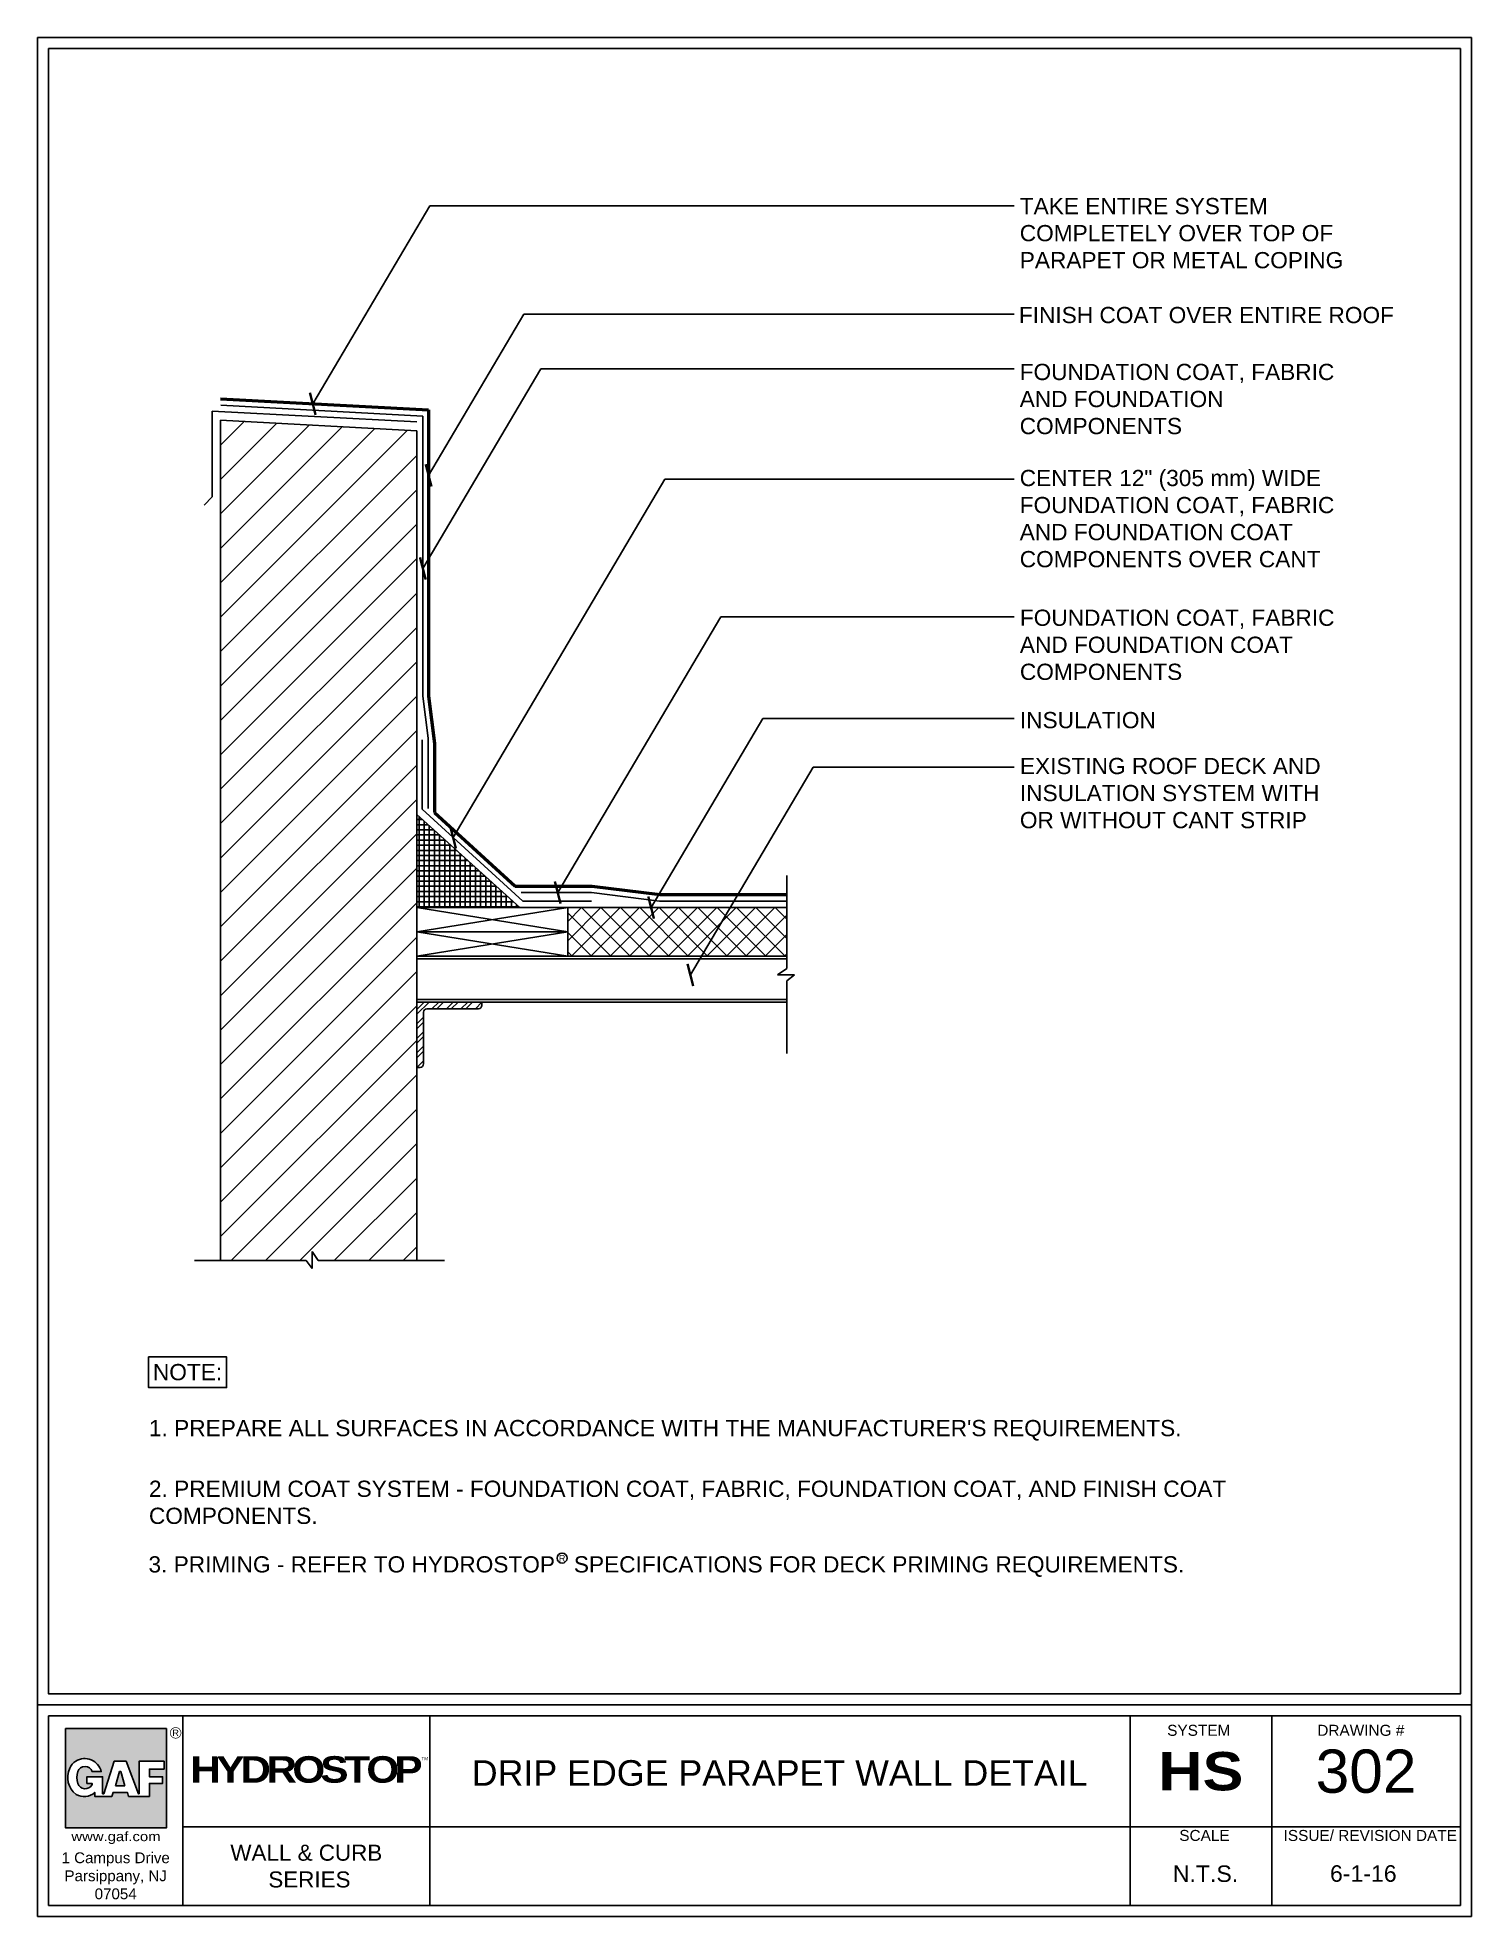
# Model space of a CAD drawing. Header units: inches. Extents: x 14.5 to 80.8, y 24.5 to 111.4.
import ezdxf
from ezdxf.enums import TextEntityAlignment as Align

# ---------------------------------------------------------------- set-up
doc = ezdxf.new("R2010")
doc.units = ezdxf.units.IN
doc.header["$MEASUREMENT"] = 0
doc.styles.add('ARCHQUIK', font='Archquik.shx', dxfattribs={"height": 0.1})
doc.styles.add('ARIAL', font='arial.ttf')
doc.styles.add('FONT', font='arial.ttf', dxfattribs={"height": 0.75})
doc.dimstyles.new('dIM-STYLE', dxfattribs={"dimtxt": 0.75, "dimasz": 0.75, "dimexe": 0.18, "dimexo": 0.0625, "dimgap": 0.09, "dimtad": 0, "dimtih": 1, "dimtoh": 1, "dimdec": 4, "dimzin": 0, "dimdsep": 46, "dimlunit": 4, "dimtxsty": 'FONT', "dimblk": 'ARCHTICK', "dimcen": 0, "dimclrd": 3, "dimclre": 3, "dimclrt": 256, "dimadec": 0, "dimazin": 0, "dimtfac": 1, "dimtdec": 4, "dimtofl": 0, "dimtmove": 0, "dimatfit": 3, "dimldrblk": 'ARCHTICK', "dimfxl": 1, "dimfrac": 2, "dimtolj": 1, "dimtzin": 0, "dimlwd": -1, "dimlwe": -1, "dimarcsym": 0})

# ---------------------------------------------------------------- blocks, each defined once
blk = doc.blocks.new('GAF_LOGO')
h = blk.add_hatch(color=242)
h.paths.add_polyline_path([(0.9999999843750018, 0.999999984375), (-0.01802111514781046, 0.999999984375), (-0.01802111514781046, -0.002743970513160665), (0.9999999843750018, -0.002743970513160499), (0.9999999843750018, 0.6710526210937502)])
edge = h.paths.add_edge_path(flags=16)
edge.add_line((0.3421052578125003, 0.5657894648437503), (0.2499999960937487, 0.5657894648437503))
edge.add_arc((0.1776315761718745, 0.542763149414063), 0.075943396054273, 17.65012421993013, 162.3498757800698)
edge.add_arc((0.2913533789062498, 0.5065789394531254), 0.1952830184252751, 162.3498757800698, 197.65012421993)
edge.add_arc((0.1804031326795207, 0.4712765883809845), 0.07885186654145789, 197.65012421993, 331.9610179646004)
edge.add_line((0.2499999960937487, 0.4342105195312511), (0.2499999960937487, 0.4473684140625002))
edge.add_line((0.2499999960937487, 0.4473684140625002), (0.1973684179687503, 0.4473684140625003))
edge.add_line((0.1973684179687503, 0.4473684140625003), (0.1973684179687503, 0.5131578867187501))
edge.add_line((0.1973684179687503, 0.5131578867187501), (0.3552631523437491, 0.5131578867187501))
edge.add_line((0.3552631523437491, 0.5131578867187501), (0.3552631523437491, 0.3421052578125003))
edge.add_line((0.3552631523437491, 0.3421052578125003), (0.3672600561810685, 0.3421052578125003))
edge.add_line((0.3672600561810685, 0.3421052578125003), (0.473684203125, 0.6710526210937502))
edge.add_line((0.473684203125, 0.6710526210937502), (0.5921052539062508, 0.6710526210937502))
edge.add_line((0.5921052539062508, 0.6710526210937502), (0.7168783917025898, 0.3421052578125004))
edge.add_line((0.7168783917025898, 0.3421052578125004), (0.7236841992187522, 0.3421052578125004))
edge.add_line((0.7236841992187522, 0.3421052578125004), (0.7236841992187522, 0.6710526210937502))
edge.add_line((0.7236841992187522, 0.6710526210937502), (0.9757096308521137, 0.6710526210937502))
edge.add_line((0.9757096308521137, 0.6710526210937502), (0.9757096308521139, 0.5921052539062504))
edge.add_line((0.9757096308521139, 0.5921052539062504), (0.828947355468749, 0.5921052539062504))
edge.add_line((0.828947355468749, 0.5921052539062504), (0.828947355468749, 0.5131578867187501))
edge.add_line((0.828947355468749, 0.5131578867187501), (0.9619798181352781, 0.5131578867187501))
edge.add_line((0.9619798181352781, 0.5131578867187501), (0.9619798181352782, 0.4473684140625002))
edge.add_line((0.9619798181352782, 0.4473684140625002), (0.8289473554687489, 0.4473684140625003))
edge.add_line((0.8289473554687489, 0.4473684140625003), (0.828947355468749, 0.3157894687500002))
edge.add_line((0.828947355468749, 0.3157894687500002), (0.6184210429687518, 0.3157894687500003))
edge.add_line((0.6184210429687518, 0.3157894687500003), (0.6052631484375013, 0.35526315234375))
edge.add_line((0.6052631484375013, 0.35526315234375), (0.4605263085937495, 0.3552631523437498))
edge.add_line((0.4605263085937495, 0.3552631523437498), (0.4473684140624989, 0.3157894687500002))
edge.add_line((0.4473684140624989, 0.3157894687500002), (0.2763157851562497, 0.3157894687500002))
edge.add_line((0.2763157851562497, 0.3157894687500002), (0.2763157851562497, 0.3552631523437499))
edge.add_arc((0.1671059236527185, 0.4777867589039027), 0.1641305212753787, 240.8042829104425, 311.71180968469173, ccw=False)
edge.add_arc((0.2222038028843561, 0.5072653279140215), 0.2193476823067968, 155.1482085443663, 231.9615675140741, ccw=False)
edge.add_arc((0.1895668580481229, 0.5197191371257442), 0.1845148081401703, 124.71226100437019, 154.3980145931274, ccw=False)
edge.add_arc((0.1751212575285651, 0.5254602239943656), 0.171785051789476, 13.577812998885406, 121.84091426695329, ccw=False)
h.paths.add_polyline_path([(0.5263157812499983, 0.5657894648437498), (0.5394736757812488, 0.5657894648437498), (0.5789473593750003, 0.421052625), (0.4868420976562504, 0.421052625)], flags=0)
at = {"color": 242}
for p, q in [((0.9757096308521138, 0.6710526210937502), (0.9757096308521138, 0.5921052539062504)), ((0.5263157812499983, 0.5657894648437498), (0.4868420976562504, 0.421052625)), ((0.4868420976562504, 0.421052625), (0.5789473593750003, 0.421052625)), ((0.5394736757812488, 0.5657894648437498), (0.5263157812499983, 0.5657894648437498)), ((0.5789473593750003, 0.421052625), (0.5394736757812488, 0.5657894648437498))]:
    blk.add_line(p, q, dxfattribs=at)
for points in [[(0.9999999843750018, 0.6710526210937502), (0.9999999843750019, -0.00274397051316061), (-0.01802111514781046, -0.00274397051316061), (-0.01802111514781046, 0.999999984375), (0.9999999843750018, 0.999999984375), (0.9999999843750018, 0.6710526210937502)], [(0.9757096308521138, 0.6710526210937502), (0.7236841992187522, 0.6710526210937502), (0.7236841992187522, 0.3421052578125003), (0.7168783917025898, 0.3421052578125003), (0.5921052539062508, 0.6710526210937502), (0.4736842031249999, 0.6710526210937502), (0.5921052539062508, 0.6710526210937502)]]:
    blk.add_lwpolyline(points, dxfattribs=at)
at = {"const_width": 0.006578947265625}
blk.add_lwpolyline([(1.146718681227561, 0.9569249246062017, 0.9999999999999999), (1.038984530952376, 0.9569249246062017, 0.9999999999999999)], format="xyb", close=True, dxfattribs=at)
at = {"color": 242}
for points in [[(0.4736842031249999, 0.6710526210937502), (0.3672600561810686, 0.3421052578125003), (0.3552631523437491, 0.3421052578125003), (0.3552631523437491, 0.5131578867187501), (0.1973684179687503, 0.5131578867187501), (0.1973684179687503, 0.4473684140625003), (0.2499999960937487, 0.4473684140625003), (0.2499999960937487, 0.4342105195312511, -0.6638381309650001), (0.1052631562500004, 0.4473684140625003, -0.1552561087471992), (0.1052631562500004, 0.5657894648437503, -0.7312178527831996), (0.2499999960937487, 0.5657894648437503), (0.3421052578125003, 0.5657894648437503, 0.5109723306082545), (0.08449389586529144, 0.6713944055155814, 0.1302578243974809), (0.02316816522774692, 0.599451122242597, 0.172358814401925)], [(0.08704397350846876, 0.3345076182265967, 0.3196577466454945), (0.2763157851562497, 0.3552631523437499), (0.2763157851562497, 0.3157894687500002), (0.4473684140624989, 0.3157894687500002), (0.4605263085937494, 0.3552631523437499), (0.6052631484375013, 0.3552631523437499), (0.6184210429687518, 0.3157894687500002), (0.828947355468749, 0.3157894687500002), (0.828947355468749, 0.4473684140625003), (0.9619798181352781, 0.4473684140625003), (0.9619798181352781, 0.5131578867187501), (0.828947355468749, 0.5131578867187501), (0.828947355468749, 0.5921052539062504), (0.9757096308521139, 0.5921052539062504)]]:
    blk.add_lwpolyline(points, format="xyb", dxfattribs=at)
blk.add_arc((0.222203802884356, 0.5072653279140215), 0.2193476823067967, 155.1482085443668, 231.9615675140741, dxfattribs=at)
at = {"style": 'ARIAL'}
blk.add_text('R', height=0.06578947265625, dxfattribs=at).set_placement((1.092851606089969, 0.956924924606203), align=Align.MIDDLE)
at = {"style": 'ARIAL', "width": 1.133105524367421}
blk.add_text('www.gaf.com', height=0.09481817704846432, dxfattribs=at).set_placement((0.03995709321242522, -0.1363967728893486), (0.9407297751728345, -0.1363967728893486), align=Align.FIT)
blk = doc.blocks.new('HydroStop')
at = {"color": 174, "linetype": 'Continuous', "style": 'ARIAL'}
blk.add_text('TM', height=0.07930227829834807, dxfattribs=at).set_placement((6.460029172047104, 0.5633620407934359))
at = {"lineweight": -2, "insert": (0.9349556855740957, 0.6638381548218604), "char_height": 0.633319658458992, "width": 5.94393791725881, "attachment_point": 1, "style": 'ARCHQUIK'}
blk.add_mtext('{\\fArial Black|b0|i0|c0|p34;\\T0.85;\\C154;HYDRO\\C132;STOP}', dxfattribs=at)

msp = doc.modelspace()

# ---------------------------------------------------------------- hatches: boundary and pattern name
h = msp.add_hatch()
h.set_pattern_fill('ANSI31', color=256, scale=9)
h.set_pattern_definition([(45, (-2.190129571172974, -4.197579619628982), (-0.795495128834866, 0.7954951288348661), [])])
h.paths.add_polyline_path([(32.02780652644201, 93.20867797624133), (22.95564198635044, 93.69270032125796), (22.95564198635044, 54.84349689479319), (26.9062228989464, 54.84349689479319), (27.18728721909664, 54.46874446792621), (27.18728721909664, 55.26509337501855), (27.46835153924688, 54.84349689479319), (32.02780652644201, 54.84349689479319)])
h = msp.add_hatch()
h.set_pattern_fill('NET', color=256, scale=1.8984375)
h.set_pattern_definition([(0, (-4.650416044161709, -23.25059000024593), (0, 0.2373046875), []), (90, (-4.650416044161709, -23.25059000024593), (-0.2373046875, 1.453072129847689e-17), [])])
h.paths.add_polyline_path([(32.02780652644201, 75.47036356485069), (32.02780652644201, 71.16071065588034), (36.7903181575632, 71.16071065588034)])
h = msp.add_hatch()
h.set_pattern_fill('ANSI37', color=256, scale=5.0625)
h.set_pattern_definition([(45, (-4.650416044161709, -23.25059000024593), (-0.4474660099696121, 0.4474660099696122), []), (135, (-4.650416044161709, -23.25059000024593), (-0.4474660099696122, -0.4474660099696121), [])])
h.paths.add_polyline_path([(49.14264331392894, 71.16071065588034), (39.00757047683965, 71.16071065588034), (39.00757047683965, 68.9122947137381), (49.14261636807502, 68.9122947137381)])
h = msp.add_hatch()
h.set_pattern_fill('ANSI32', color=256, scale=1.265625)
h.set_pattern_definition([(45, (-4.650416044161709, -23.25059000024593), (-0.335599507477209, 0.3355995074772091), []), (45, (-4.426683039552334, -23.25059000024593), (-0.335599507477209, 0.3355995074772091), [])])
h.paths.add_polyline_path([(32.02780652644201, 63.77493203669023), (32.18183134445803, 63.77493203669023, 0.414213562373094), (32.34003446945803, 63.93313516169023), (32.34003446945803, 66.32442273329374, -0.4142135623730945), (32.49823759445803, 66.48262585829374), (34.88330324687049, 66.48262585829374, 0.414213562373095), (35.04150637187049, 66.64082898329374), (35.04150637187049, 66.79485380130977), (32.02780652644201, 66.79485380130977)])

# ---------------------------------------------------------------- linework, layer by layer
for p, q in [((32.02780652644201, 93.61459402597409), (22.56530774805056, 94.11429680148332)), ((22.56530774805056, 94.11429680148332), (22.56530774805056, 90.14813407745446)), ((22.96348220159674, 94.38757021591712), (32.30887084659224, 93.88791674993774)), ((32.30887084659224, 93.88791674993774), (32.30887084659224, 80.9356346154072)), ((22.95564198635044, 54.84339827573351), (22.95564198635044, 93.69270032125796)), ((32.02780652644201, 93.20867797624133), (22.95564198635044, 93.69270032125796)), ((32.02780652644201, 54.84339827573351), (32.02780652644201, 93.20867797624133)), ((22.56530774805056, 90.14813407745446), (22.19055532118358, 89.77348026964718)), ((32.30887084659224, 80.9356346154072), (32.55088201910055, 78.99934799722128)), ((32.27476648850751, 78.92134032099716), (32.27476648850752, 75.70599425445987)), ((32.55088201910055, 78.99934799722128), (32.55088201910055, 75.73594469262775)), ((32.27476648850752, 75.70599425445988), (36.93869053288675, 71.46519700271475)), ((32.02780652644201, 75.47036356485069), (36.7903181575632, 71.16071065588034)), ((49.14266109188124, 72.64413855191539), (49.1426096297157, 68.35003253486654)), ((36.85274402235446, 71.85558055053949), (40.11634456506741, 71.85553124100964)), ((36.93869053288675, 71.46519700271475), (40.11624594600771, 71.46519700270976)), ((40.11634456506741, 71.85553124100964), (43.25479752101873, 71.46519700270976)), ((43.25479752101873, 71.46519700270976), (49.14265051812441, 71.46519700270976)), ((39.00757047683965, 71.16080927494004), (32.02780652644201, 70.03645337527938)), ((32.02780652644201, 71.16071065588034), (49.14265051812441, 71.16071065588034)), ((32.02780652644201, 71.16071065588034), (39.00757047683965, 70.03650268480924)), ((39.00757047683965, 71.16080927494004), (39.00757047683965, 68.91219609467842)), ((32.02780652644201, 70.03645337527938), (39.00757047683965, 70.03645337527938)), ((32.02780652644201, 70.03645337527938), (39.00757047683965, 68.9122947137381)), ((39.00757047683965, 70.03650268480924), (32.02839429603775, 68.9122947137381)), ((32.02839429603775, 68.9122947137381), (49.14261636807504, 68.9122947137381)), ((32.02839429603775, 68.79021476935631), (49.14261490502352, 68.79021476935631)), ((49.14266109188124, 68.35006745437792), (48.70548280022297, 68.05342132279482)), ((48.70548280022297, 68.05342132279482), (49.50183170731533, 68.05342132279482)), ((49.50183170731533, 68.05342132279482), (49.14256247282153, 67.77235700264455)), ((49.14260270701422, 67.77238847874919), (49.14256247282153, 64.41516697227458)), ((32.02839429603775, 66.91253916829717), (49.14259240225989, 66.91253916829716)), ((32.02839429603775, 66.79485380130977), (49.14259099187463, 66.79485380130977)), ((32.34003446945803, 63.93313516169023), (32.34003446945803, 66.32442273329374)), ((32.49823759445803, 66.48262585829374), (34.88330324687049, 66.48262585829374)), ((35.04150637187049, 66.78853326305902), (35.04150637187049, 66.64082898329374)), ((32.02780652644201, 63.77493203669023), (32.18183134445803, 63.77493203669023)), ((21.75327841046563, 54.84349689479319), (26.9062228989464, 54.84349689479319)), ((26.9062228989464, 54.84349689479319), (27.18728721909664, 54.46874446792621)), ((27.18728721909664, 54.46874446792621), (27.18728721909664, 55.26509337501855)), ((27.18728721909664, 55.26509337501855), (27.46835153924688, 54.84349689479319)), ((27.4683515392469, 54.84349689479319), (33.31470220842269, 54.84349689479319)), ((21.20705469467076, 33.78611375226865), (21.20705469467076, 25.02717102045245)), ((32.6318562415896, 25.02717102045245), (32.6318562415896, 33.78611375226865)), ((71.56792847675739, 28.65521179804592), (71.56792847675739, 33.78611375226865))]:
    msp.add_line(p, q)
at = {"lineweight": 50}
for p, q in [((22.95564198635044, 94.67642544178379), (32.57430404577973, 94.168981070088)), ((32.57430404577973, 94.168981070088), (32.57430404577973, 80.9355359963475)), ((32.57430404577973, 80.9355359963475), (32.84762676974339, 78.74944729993685)), ((32.84762676974339, 78.74944729993685), (32.84757746021354, 75.56405167156744)), ((32.84757746021354, 75.56405167156744), (36.57172901173407, 72.15222668212262)), ((36.57172901173407, 72.15222668212262), (40.1318277574406, 72.15222668212262)), ((40.1318277574406, 72.15222668212262), (43.27047795151132, 71.76184313429289)), ((43.27047795151132, 71.76184313429289), (49.14265051812441, 71.76184313429289))]:
    msp.add_line(p, q, dxfattribs=at)
at = {"linetype": 'Continuous'}
for p, q in [((65.01569888488676, 33.78611375226865), (65.01569888488676, 25.02717102045245)), ((21.20705469467076, 28.65521179804592), (80.29722166968178, 28.65521179804592)), ((71.56792847675739, 28.65521179804592), (71.56792847675739, 25.02717102045245))]:
    msp.add_line(p, q, dxfattribs=at)
for points in [[(14.49001371606128, 111.3851559938448), (14.49001371606128, 24.51839938696503), (80.80599330317555, 24.51839938696503), (80.80599330317555, 111.3851559938448)], [(14.49001371606128, 111.3851559938448), (80.80599330317555, 111.3851559938448), (80.80599330317555, 34.29488538575606), (14.49001371606128, 34.29488538575606)], [(14.99878534955506, 110.8763843603538), (80.29722166968178, 110.8763843603538), (80.29722166968178, 34.80365701925211), (14.99878534955506, 34.80365701925211)], [(80.80599330317555, 34.29488538575606), (14.49001371606128, 34.29488538575606), (14.49001371606128, 24.51839938696503), (80.80599330317555, 24.51839938696503)], [(80.29722166968178, 33.78611375226865), (14.99878534954415, 33.78611375226865), (14.99878534954415, 25.02717102045245), (80.29722166968178, 25.02717102045245)]]:
    msp.add_lwpolyline(points, close=True, dxfattribs=at)
msp.add_lwpolyline([(19.6212313395464, 50.38983444859056), (23.23017247385826, 50.38983444859056), (23.23017247385826, 48.9688480239856), (19.6212313395464, 48.9688480239856)], close=True)
msp.add_circle((38.74800003648841, 41.084626144309), 0.2317057053845815, dxfattribs=at)
for centre, start, end in [((32.49823759445803, 66.32442273329374), 90, 179.9999999999999), ((34.88330324687049, 66.64082898329374), 270, 8.142219984546603e-13), ((32.18183134445803, 63.93313516169023), 270, 359.9999999999999)]:
    msp.add_arc(centre, 0.158203125, start, end)

# ---------------------------------------------------------------- block references
at = {"linetype": 'Continuous', "xscale": 4.578944701403998, "yscale": 4.578944701396722, "zscale": 4.578944701398359}
msp.add_blockref('GAF_LOGO', (15.87060638633879, 28.62272093202319), dxfattribs=at)
at = {"xscale": 1.934332076455829, "yscale": 1.934332076455829, "zscale": 1.934332076455829}
msp.add_blockref('HydroStop', (19.74687504737987, 30.64248056082877), dxfattribs=at)

# ---------------------------------------------------------------- texts
at = {"linetype": 'Continuous'}
for s, height, style, p in [('FINISH COAT OVER ENTIRE ROOF', 0.75, 'FONT', (59.87625216239871, 98.18221443171433)), ('3. PRIMING - REFER TO HYDROSTOP   SPECIFICATIONS FOR DECK PRIMING REQUIREMENTS.', 0.75, 'FONT', (19.62001030927161, 40.42080418386089)), ('N.T.S.', 0.7631574502330598, 'ARIAL', (66.99815271592591, 26.11325017496029)), ('6-1-16', 0.7631574502330598, 'ARIAL', (74.26414294412801, 26.12102215814912))]:
    msp.add_text(s, height=height, dxfattribs=dict(at, style=style)).set_placement(p)
at = {"linetype": 'Continuous', "ltscale": 0.6, "style": 'FONT'}
msp.add_text('R', height=0.3, dxfattribs=at).set_placement((38.59844366349887, 40.92496089643291))
at = {"style": 'ARIAL'}
for s, p in [('SYSTEM', (68.19558099794061, 33.12265175710945)), ('DRAWING #', (75.69039278614467, 33.12265175710945)), ('SCALE', (68.45888497711051, 28.26339685077483)), ('ISSUE/ REVISION DATE', (76.12673907382349, 28.2711688339673))]:
    msp.add_text(s, height=0.5087716334887066, dxfattribs=at).set_placement(p, align=Align.MIDDLE)
at = {"linetype": 'Continuous'}
for s, insert, char_height, width, attachment_point, style in [('TAKE ENTIRE SYSTEM COMPLETELY OVER TOP OF PARAPET OR METAL COPING', (59.91684728983205, 103.9692823709502), 0.75, 15.21240857841713, 1, 'FONT'), ('FOUNDATION COAT, FABRIC AND FOUNDATION COMPONENTS', (59.91310616493342, 96.30049047961893), 0.75, 16.24060043689133, 1, 'FONT'), ('CENTER 12" (305 mm) WIDE FOUNDATION COAT, FABRIC AND FOUNDATION COAT COMPONENTS OVER CANT', (59.91456228921948, 91.39731579007685), 0.75, 16.24060043689133, 1, 'FONT'), ('FOUNDATION COAT, FABRIC AND FOUNDATION COAT COMPONENTS', (59.92193748160958, 84.93787651822481), 0.75, 15.49134683980174, 1, 'FONT'), ('INSULATION', (59.92193748160958, 80.20471566891013), 0.75, 15.49134683980174, 1, 'FONT'), ('EXISTING ROOF DECK AND INSULATION SYSTEM WITH OR WITHOUT CANT STRIP', (59.92193748160958, 78.0820767791073), 0.75, 15.49134683980174, 1, 'FONT'), ('NOTE:', (21.42570190670187, 49.67934123628808), 0.75, 3.608941134311863, 5, 'FONT'), ("1. PREPARE ALL SURFACES IN ACCORDANCE WITH THE MANUFACTURER'S REQUIREMENTS.", (19.64190993783643, 47.47174550867507), 0.75, 54.625, 1, 'FONT'), ('2. PREMIUM COAT SYSTEM - FOUNDATION COAT, FABRIC, FOUNDATION COAT, AND FINISH COAT COMPONENTS.', (19.64190993783643, 44.66587254497117), 0.75, 54.625, 1, 'FONT'), ('{\\fArial Black|b0|i0|c0|p34;HS}', (68.29181368082207, 31.22066277515729), 1.770582097118444, 6.552229591870622, 5, 'ARIAL'), ('302', (75.93257507321958, 31.22066277515728), 2, 8.729293192924388, 5, 'ARIAL'), ('DRIP EDGE PARAPET WALL DETAIL', (48.81334070818922, 31.14208659105088), 1.183652803665149, 31.89363879164056, 5, 'ARIAL')]:
    msp.add_mtext(s, dxfattribs=dict(at, insert=insert, char_height=char_height, width=width, attachment_point=attachment_point, style=style))
at = {"attachment_point": 5, "style": 'ARIAL'}
for s, insert, char_height, width in [('WALL & CURB\\P SERIES', (26.91945546813018, 26.84119140924918), 0.7419714262123118, 11.42480154691884), ('1 Campus Drive\\PParsippany, NJ 07054', (18.10292002210745, 26.39340186921985), 0.5, 6.20826934512661)]:
    msp.add_mtext(s, dxfattribs=dict(at, insert=insert, char_height=char_height, width=width))

# ---------------------------------------------------------------- leaders
for points in [[(27.21780198659251, 94.45156993796977), (32.63216047032711, 103.6054214184), (59.66457031683171, 103.6054214184)], [(32.57430404577973, 91.14579580810869), (36.97946791930462, 98.59344006113373), (59.66457031683171, 98.59344006113373)], [(32.30887084659224, 86.84109001701111), (37.76862533806208, 96.07169081388594), (59.66457031683171, 96.07169081388594)], [(33.70684763287568, 74.4038363025885), (43.50790063062277, 90.974106587189), (59.66457031683171, 90.974106587189)], [(38.54697134743193, 71.85555495256824), (46.08516679828608, 84.60009741219085), (59.66457031683171, 84.60009741219085)], [(42.86586533647787, 71.16071065588034), (48.03394240104672, 79.89818343877778), (59.66457031683171, 79.89818343877778)], [(44.68189901168803, 68.04633598899741), (50.36834100257397, 77.66018878301259), (59.66457031683171, 77.66018878301259)]]:
    msp.add_leader(points, dimstyle='dIM-STYLE', override={"dimgap": 0.09, "dimtad": 0, "dimclrd": 256})

doc.saveas('drawing.dxf')
